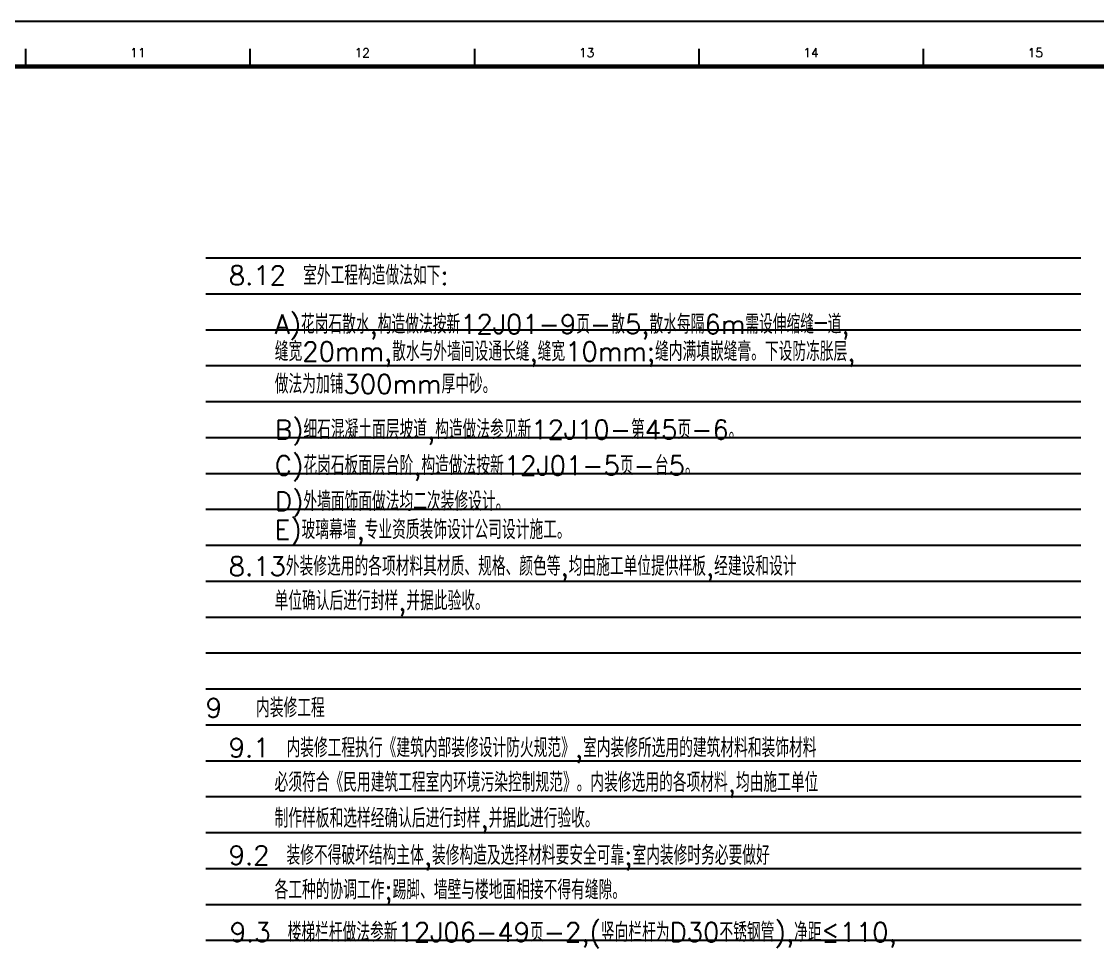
# Model space of a CAD drawing. Header units: inches. Extents: x 0 to 508000, y 0 to 738838.
# Drawn here: x 52409 to 76385, y 388068 to 408738 of the extents above; entities that cross this region are included whole.
import ezdxf
from ezdxf.enums import TextEntityAlignment as Align
from ezdxf.lldxf.tags import DXFTag

# ---------------------------------------------------------------- set-up
doc = ezdxf.new("R2010")
doc.units = ezdxf.units.IN
doc.header["$LTSCALE"] = 1000
doc.header["$MEASUREMENT"] = 0
doc.layers.get('0').update_dxf_attribs({"true_color": 0xffffff})
for name, color, linetype, true_color in [('TK', 7, 'Continuous', 0xffffff), ('ZG-图框层', 4, 'Continuous', 0x00ffff), ('打底线', 7, 'Continuous', 0xffffff)]:
    doc.layers.add(name, color=color, linetype=linetype, true_color=true_color)
doc.styles.add('ISOCP', font='txt.shx', dxfattribs={"height": 0.2, "bigfont": 'gbcbig.shx'})
doc.styles.add('TXTSTY_ANONYMOUS', font='txt.shx', dxfattribs={"height": 0.2, "bigfont": 'gbcbig.shx'})
tags = doc.linetypes.add('DOT2', pattern=[0.125, 0, -0.125]).pattern_tags.tags
tags[6:7] = [DXFTag(74, 4), DXFTag(75, 0), DXFTag(340, '0'), DXFTag(46, 0.0), DXFTag(50, 0.0), DXFTag(44, 0.0), DXFTag(45, 0.0)]
tags[4:5] = [DXFTag(74, 4), DXFTag(75, 0), DXFTag(340, '0'), DXFTag(46, 0.0), DXFTag(50, 0.0), DXFTag(44, 0.0), DXFTag(45, 0.0)]

msp = doc.modelspace()

# ---------------------------------------------------------------- linework, layer by layer
at = {"layer": 'TK', "lineweight": -3}
for p, q in [((52500, 408130), (52500, 407738)), ((57500, 408130), (57500, 407738)), ((62500, 408130), (62500, 407738)), ((67500, 408130), (67500, 407738)), ((72500, 408130), (72500, 407738))]:
    msp.add_line(p, q, dxfattribs=at)
at = {"layer": 'ZG-图框层', "lineweight": -3}
msp.add_lwpolyline([(0, 366738), (89100, 366738), (89100, 408738), (0, 408738)], close=True, dxfattribs=at)
at = {"layer": 'ZG-图框层', "lineweight": -3, "const_width": 100}
msp.add_lwpolyline([(2500, 367738), (88100, 367738), (88100, 407738), (2500, 407738)], close=True, dxfattribs=at)
at = {"layer": '打底线', "color": 252, "linetype": 'DOT2', "lineweight": -3, "ltscale": 2, "true_color": 0x848484}
for p, q in [((56514, 403473), (76013, 403473)), ((56514, 402673), (76013, 402673)), ((56514, 401873), (76013, 401873)), ((56514, 401073), (76013, 401073)), ((56514, 400273), (76013, 400273)), ((56514, 399473), (76013, 399473)), ((56514, 398673), (76013, 398673)), ((56514, 397873), (76013, 397873)), ((56514, 397073), (76013, 397073)), ((56514, 396273), (76013, 396273)), ((56514, 395473), (76013, 395473)), ((56514, 394673), (76013, 394673)), ((56514, 393873), (76013, 393873)), ((56514, 393073), (76013, 393073)), ((56514, 392273), (76013, 392273)), ((56519, 391473), (76018, 391473)), ((56519, 390673), (76018, 390673)), ((56519, 389873), (76018, 389873)), ((56519, 389073), (76018, 389073)), ((56519, 388273), (76018, 388273))]:
    msp.add_line(p, q, dxfattribs=at)

# ---------------------------------------------------------------- texts
at = {"style": 'TXTSTY_ANONYMOUS'}
for s, p in [('8.12 室外工程构造做法如下:', (57029, 402871)), ('A)花岗石散水,构造做法按新12J01-9页-散5,散水每隔6m需设伸缩缝一道,', (58053, 401784)), ('缝宽20mm,散水与外墙间设通长缝,缝宽10mm;缝内满填嵌缝膏。下设防冻胀层,', (58053, 401176)), ('做法为加铺300mm厚中砂。', (58053, 400450)), ('B)细石混凝土面层坡道,构造做法参见新12J10-第45页-6。', (58053, 399436)), ('C)花岗石板面层台阶,构造做法按新12J01-5页-台5。', (58053, 398636)), ('D)外墙面饰面做法均二次装修设计。', (58053, 397838)), ('E)玻璃幕墙,专业资质装饰设计公司设计施工。', (58048, 397207)), ('8.13外装修选用的各项材料其材质、规格、颜色等,均由施工单位提供样板,经建设和设计', (57024, 396392)), ('单位确认后进行封样,并据此验收。', (58048, 395622)), ('9  内装修工程', (56514, 393238)), ('9.1 内装修工程执行《建筑内部装修设计防火规范》,室内装修所选用的建筑材料和装饰材料', (57024, 392348)), ('必须符合《民用建筑工程室内环境污染控制规范》。内装修选用的各项材料,均由施工单位', (58048, 391578)), ('制作样板和选样经确认后进行封样,并据此进行验收。', (58048, 390780)), ('9.2 装修不得破坏结构主体,装修构造及选择材料要安全可靠;室内装修时务必要做好', (57024, 389953)), ('各工种的协调工作;踢脚、墙壁与楼地面相接不得有缝隙。', (58048, 389184)), ('9.3 楼梯栏杆做法参新12J06-49页-2,(竖向栏杆为D30不锈钢管),净距≤110,', (57051, 388240))]:
    msp.add_text(s, height=425, dxfattribs=at).set_placement(p)
at = {"layer": 'TK', "style": 'ISOCP'}
for s, p in [('11', (55000, 408042)), ('12', (60000, 408042)), ('13', (65000, 408042)), ('14', (70000, 408042)), ('15', (75000, 408042))]:
    msp.add_text(s, height=200, dxfattribs=at).set_placement(p, align=Align.MIDDLE_CENTER)

doc.saveas('drawing.dxf')
